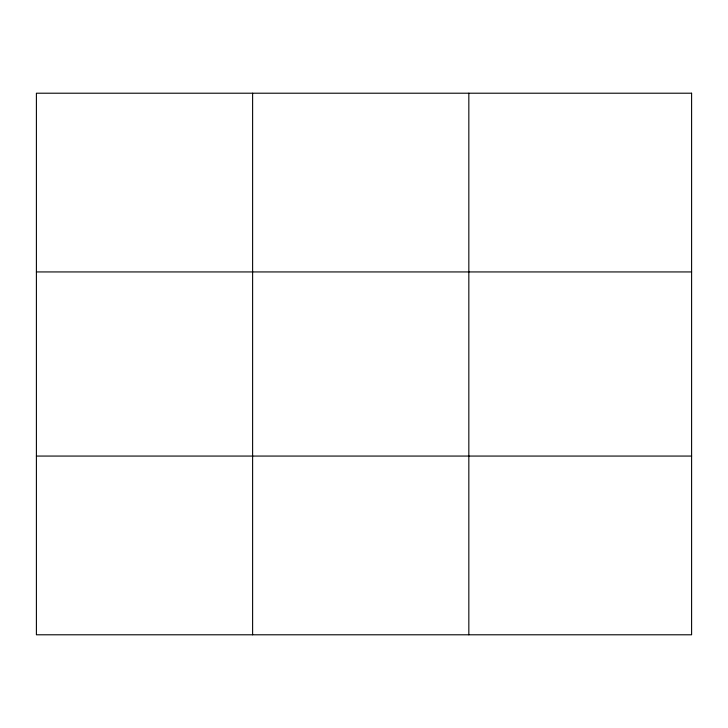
<?xml version="1.0" encoding="UTF-8"?>
<svg xmlns="http://www.w3.org/2000/svg" width="728" height="728" viewBox="0 0 728 728"><rect width="100%" height="100%" fill="white"/><g stroke="black" fill="none" stroke-linecap="round" stroke-linejoin="round"><path stroke-width="1.09" d="M252.616 93.211L252.616 634.789M468.832 93.211L468.832 634.789M36.4 271.935L691.6 271.935M36.4 456.065L691.6 456.065M691.6 93.211L691.6 634.789L36.4 634.789L36.4 93.211L691.6 93.211"/></g></svg>
